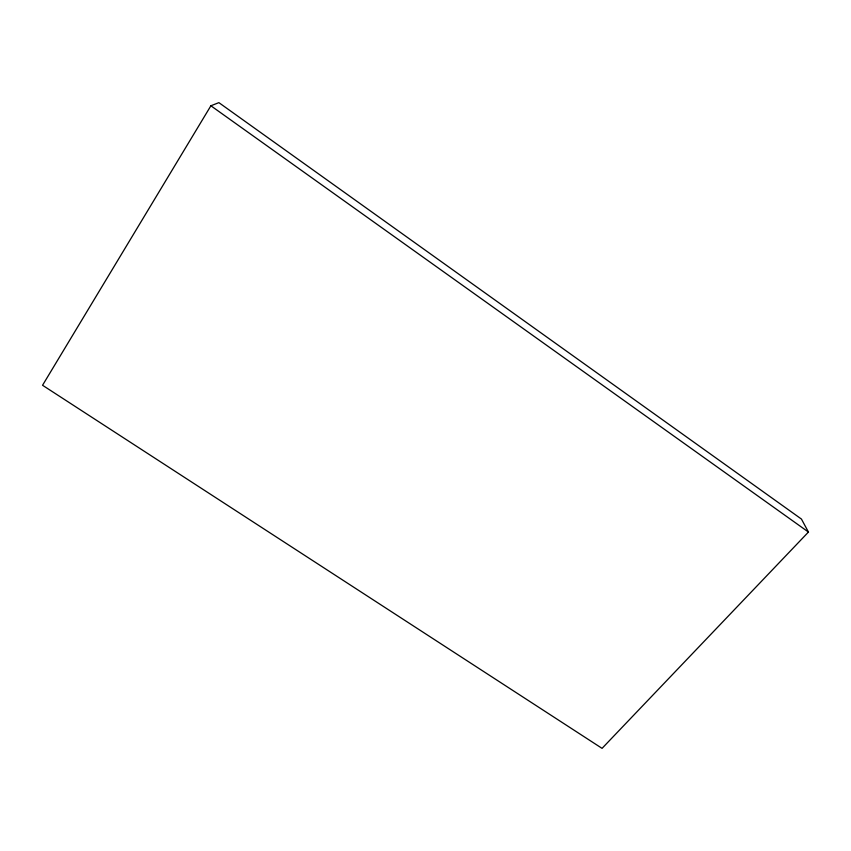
<?xml version="1.0" encoding="UTF-8"?>
<svg xmlns="http://www.w3.org/2000/svg" width="851" height="851" viewBox="0 0 851 851"><rect width="100%" height="100%" fill="white"/><g stroke="black" fill="none" stroke-linecap="round" stroke-linejoin="round"><path stroke-width="1.28" d="M210.888 105.779L42.55 385.269L602.061 748.359L808.45 532.056L801.44 519.067L218.877 102.641L210.888 105.779L808.45 532.056"/></g></svg>
